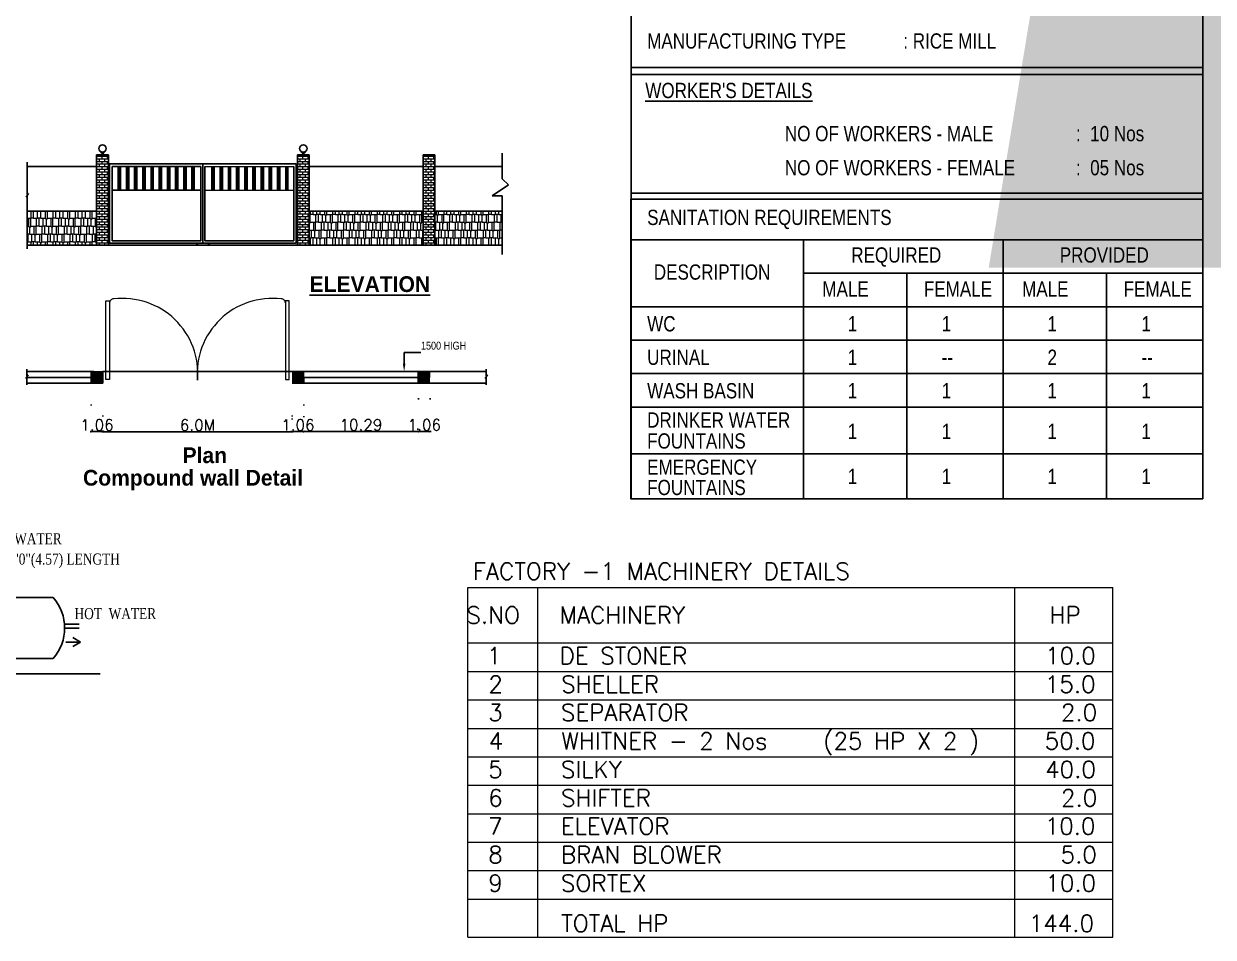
# Model space of a CAD drawing. Header units: metres. Extents: x 45752 to 165956, y -20087 to -17423.
# Drawn here: x 165654.2 to 165761.4, y -17647.5 to -17565.2 of the extents above; entities that cross this region are included whole.
import ezdxf

# ---------------------------------------------------------------- set-up
doc = ezdxf.new("R2010")
doc.units = ezdxf.units.M
doc.header["$MEASUREMENT"] = 0
doc.linetypes.add('DOT2', pattern=[0.125, 0, -0.125])
doc.layers.get('0').update_dxf_attribs({"linetype": 'CONTINUOUS', "lineweight": 30})
doc.layers.get('Defpoints').update_dxf_attribs({"linetype": 'CONTINUOUS'})
for name, color, linetype, lineweight in [('DIM', 8, 'CONTINUOUS', 25), ('DIME', 4, 'CONTINUOUS', 25), ('Dimension', 7, 'CONTINUOUS', 9), ('Doors', 5, 'CONTINUOUS', 15), ('HAT', 8, 'CONTINUOUS', 5), ('WALL', 7, 'CONTINUOUS', 40), ('Walls', 1, 'CONTINUOUS', 30), ('Y', 2, 'CONTINUOUS', 18)]:
    doc.layers.add(name, color=color, linetype=linetype, lineweight=lineweight)
for name, color, linetype in [('L4', 7, 'CONTINUOUS'), ('Text', 4, 'CONTINUOUS'), ('txt', 2, 'CONTINUOUS')]:
    doc.layers.add(name, color=color, linetype=linetype)
doc.styles.add('rd', font='ARIALN.TTF')
doc.styles.add('ROMANTIC', font='romantic.ttf', dxfattribs={"width": 0.8})
doc.styles.add('RS', font='romans.shx')
doc.styles.add('RT', font='romab___.ttf')
doc.styles.get("Standard").update_dxf_attribs({"font": 'romans.shx'})
doc.styles.add('style1', font='romant.shx', dxfattribs={"width": 0.85})
doc.styles.add('style2', font='arial.ttf')
doc.dimstyles.new('CORP', dxfattribs={"dimtxt": 10, "dimasz": 4, "dimexe": 4.5, "dimexo": 16, "dimgap": 2, "dimtad": 1, "dimdec": 1, "dimzin": 3, "dimdsep": 46, "dimlunit": 4, "dimtxsty": 'RS', "dimblk": 'OBLIQUE', "dimcen": 0, "dimdle": 2.5, "dimclrd": 21, "dimclre": 21, "dimclrt": 3, "dimadec": 0, "dimazin": 0, "dimtfac": 0.75, "dimtdec": 1, "dimtmove": 2, "dimatfit": 3, "dimfxl": 0, "dimtolj": 1, "dimtzin": 0, "dimarcsym": 0})
doc.dimstyles.new('main dim', dxfattribs={"dimtxt": 0.15, "dimasz": 0.12, "dimexe": 0.1, "dimexo": 0.1, "dimgap": 0.05, "dimtad": 1, "dimzin": 3, "dimdsep": 46, "dimtxsty": 'style1', "dimblk": 'OBLIQUE', "dimcen": 0.125, "dimclrd": 8, "dimclre": 8, "dimclrt": 7, "dimadec": 0, "dimazin": 0, "dimtfac": 0.8, "dimtix": 1, "dimtofl": 0, "dimtmove": 2, "dimatfit": 0, "dimfxl": 0, "dimtolj": 1, "dimtzin": 0, "dimarcsym": 0})
doc.dimstyles.new('my1', dxfattribs={"dimtxt": 0.3, "dimasz": 0.1, "dimexe": 0.12, "dimexo": 0.5, "dimgap": 0.1, "dimtad": 1, "dimtoh": 1, "dimzin": 3, "dimdsep": 46, "dimtxsty": 'RS', "dimblk": 'OBLIQUE', "dimcen": 0.09, "dimdle": 0.1, "dimclrd": 8, "dimclre": 8, "dimclrt": 4, "dimadec": 0, "dimazin": 0, "dimtfac": 1, "dimtofl": 0, "dimtmove": 0, "dimatfit": 3, "dimldrblk": 'OBLIQUE', "dimfxl": 0, "dimtolj": 1, "dimtzin": 0, "dimarcsym": 0})
pattern_1 = [(50, (-379.0064, -621.69866), (0.24708799, -0.0216174), [0.02583665, -0.28420313]), (355, (-379.0064, -621.69866), (-0.04779826, 0.25912165), [0.02066932, -0.227362505]), (100.4514, (-378.98582, -621.70046), (0.19928991, 0.23750409), [0.02195777, -0.241535495]), (46.1842, (-379.0064, -621.62976), (0.36765242, -0.05701942), [0.03875497, -0.4263047]), (96.6356, (-378.97577, -621.6345), (0.32198069, 0.33557254), [0.03293666, -0.36230319]), (351.1842, (-379.0064, -621.62976), (0.32198043, 0.3355728), [0.03100398, -0.34104376]), (21, (-378.97196, -621.64698), (0.2056277, -0.138697636), [0.02583665, -0.28420313]), (326, (-378.97196, -621.64698), (0.08381937, 0.24980596), [0.02066932, -0.227362505]), (71.4514, (-378.95482, -621.65854), (0.289447154, 0.11110809), [0.02195777, -0.241535495]), (37.5, (-379.00641, -621.69866), (0.004188932, 0.114678152), [0, -0.224606596, 0, -0.230807392, 0, -0.228223727]), (7.5, (-379.00641, -621.69866), (0.090624468, 0.135870356), [0, -0.131594662, 0, -0.219439266, 0, -0.086983383]), (327.5, (-379.08323, -621.69866), (0.183895767, -0.007769897), [0, -0.08612216, 0, -0.268701142, 0, -0.356545747]), (317.5, (-379.11768, -621.69866), (0.200901013, 0.03448503), [0, -0.11195881, 0, -0.178445118, 0, -0.253199153])]

# ---------------------------------------------------------------- blocks, each defined once
blk = doc.blocks.new('A')
at = {"layer": 'Y'}
blk.add_circle((-0.07, -0.04), 0.467, dxfattribs=at)
blk = doc.blocks.new('_Oblique')
at = {"color": 0, "linetype": 'ByBlock', "lineweight": -2}
blk.add_line((-0.5, -0.5), (0.5, 0.5), dxfattribs=at)
blk = doc.blocks.new('*D45')
at = {"layer": 'Defpoints', "color": 0, "ltscale": 25}
for p in [(165678.38, -17600.3), (165661.34, -17601.99), (165678.38, -17601.99)]:
    blk.add_point(p, dxfattribs=at)
at = {"layer": 'L4', "color": 8, "linetype": 'DOT2', "lineweight": -2, "ltscale": 25}
for p, q in [((165678.38, -17600.8), (165678.38, -17602.11)), ((165661.34, -17601.99), (165661.34, -17601.87))]:
    blk.add_line(p, q, dxfattribs=at)
at = {"layer": 'L4', "color": 8, "lineweight": -2, "ltscale": 25}
blk.add_line((165661.24, -17601.99), (165678.48, -17601.99), dxfattribs=at)
at = {"layer": 'L4', "color": 8, "lineweight": -2, "ltscale": 25, "xscale": 0.1, "yscale": 0.1, "zscale": 0.1, "rotation": 180}
blk.add_blockref('_Oblique', (165661.34, -17601.99), dxfattribs=at)
at = {"layer": 'L4', "color": 8, "lineweight": -2, "ltscale": 25, "xscale": 0.1, "yscale": 0.1, "zscale": 0.1}
blk.add_blockref('_Oblique', (165678.38, -17601.99), dxfattribs=at)
at = {"layer": 'L4', "color": 4, "ltscale": 25, "insert": (165669.86, -17601.39), "char_height": 1, "attachment_point": 5, "style": 'RS'}
blk.add_mtext('\\A1;6.0M', dxfattribs=at)
blk = doc.blocks.new('*D46')
at = {"layer": 'Defpoints', "color": 0, "ltscale": 25}
for p in [(165660.28, -17599.03), (165661.34, -17600.03), (165660.28, -17601.98)]:
    blk.add_point(p, dxfattribs=at)
at = {"layer": 'L4', "color": 8, "linetype": 'DOT2', "lineweight": -2, "ltscale": 25}
for p, q in [((165660.28, -17599.53), (165660.28, -17602.1)), ((165661.34, -17600.53), (165661.34, -17602.1))]:
    blk.add_line(p, q, dxfattribs=at)
at = {"layer": 'L4', "color": 8, "lineweight": -2, "ltscale": 25}
blk.add_line((165661.44, -17601.98), (165660.18, -17601.98), dxfattribs=at)
at = {"layer": 'L4', "color": 8, "lineweight": -2, "ltscale": 25, "xscale": 0.1, "yscale": 0.1, "zscale": 0.1, "rotation": 180}
blk.add_blockref('_Oblique', (165660.28, -17601.98), dxfattribs=at)
at = {"layer": 'L4', "color": 8, "lineweight": -2, "ltscale": 25, "xscale": 0.1, "yscale": 0.1, "zscale": 0.1}
blk.add_blockref('_Oblique', (165661.34, -17601.98), dxfattribs=at)
at = {"layer": 'L4', "color": 4, "ltscale": 25, "insert": (165660.81, -17601.38), "char_height": 1, "attachment_point": 5, "style": 'RS'}
blk.add_mtext('\\A1;1.06', dxfattribs=at)
blk = doc.blocks.new('*D47')
at = {"layer": 'Defpoints', "color": 0, "ltscale": 25}
for p in [(165679.44, -17599.03), (165678.38, -17600.03), (165679.44, -17601.98)]:
    blk.add_point(p, dxfattribs=at)
at = {"layer": 'L4', "color": 8, "linetype": 'DOT2', "lineweight": -2, "ltscale": 25}
for p, q in [((165679.44, -17599.53), (165679.44, -17602.1)), ((165678.38, -17600.53), (165678.38, -17602.1))]:
    blk.add_line(p, q, dxfattribs=at)
at = {"layer": 'L4', "color": 8, "lineweight": -2, "ltscale": 25}
blk.add_line((165678.28, -17601.98), (165679.54, -17601.98), dxfattribs=at)
at = {"layer": 'L4', "color": 8, "lineweight": -2, "ltscale": 25, "xscale": 0.1, "yscale": 0.1, "zscale": 0.1, "rotation": 180}
blk.add_blockref('_Oblique', (165678.38, -17601.98), dxfattribs=at)
at = {"layer": 'L4', "color": 8, "lineweight": -2, "ltscale": 25, "xscale": 0.1, "yscale": 0.1, "zscale": 0.1}
blk.add_blockref('_Oblique', (165679.44, -17601.98), dxfattribs=at)
at = {"layer": 'L4', "color": 4, "ltscale": 25, "insert": (165678.91, -17601.38), "char_height": 1, "attachment_point": 5, "style": 'RS'}
blk.add_mtext('\\A1;1.06', dxfattribs=at)
blk = doc.blocks.new('*D48')
at = {"layer": 'Defpoints', "color": 0, "ltscale": 25}
for p in [(165679.44, -17600.08), (165689.73, -17601.21), (165689.73, -17601.97)]:
    blk.add_point(p, dxfattribs=at)
at = {"layer": 'L4', "color": 8, "linetype": 'DOT2', "lineweight": -2, "ltscale": 25}
for p, q in [((165679.44, -17600.58), (165679.44, -17602.09)), ((165689.73, -17601.71), (165689.73, -17602.09))]:
    blk.add_line(p, q, dxfattribs=at)
at = {"layer": 'L4', "color": 8, "lineweight": -2, "ltscale": 25}
blk.add_line((165679.34, -17601.97), (165689.83, -17601.97), dxfattribs=at)
at = {"layer": 'L4', "color": 8, "lineweight": -2, "ltscale": 25, "xscale": 0.1, "yscale": 0.1, "zscale": 0.1, "rotation": 180}
blk.add_blockref('_Oblique', (165679.44, -17601.97), dxfattribs=at)
at = {"layer": 'L4', "color": 8, "lineweight": -2, "ltscale": 25, "xscale": 0.1, "yscale": 0.1, "zscale": 0.1}
blk.add_blockref('_Oblique', (165689.73, -17601.97), dxfattribs=at)
at = {"layer": 'L4', "color": 4, "ltscale": 25, "insert": (165684.59, -17601.37), "char_height": 1, "attachment_point": 5, "style": 'RS'}
blk.add_mtext('\\A1;10.29', dxfattribs=at)
blk = doc.blocks.new('*D49')
at = {"layer": 'Defpoints', "color": 0, "ltscale": 25}
for p in [(165690.83, -17597.14), (165689.77, -17598.14), (165690.83, -17601.97)]:
    blk.add_point(p, dxfattribs=at)
at = {"layer": 'L4', "color": 8, "linetype": 'DOT2', "lineweight": -2, "ltscale": 25}
for p, q in [((165689.77, -17598.97), (165689.77, -17602.09)), ((165690.83, -17598.97), (165690.83, -17602.09))]:
    blk.add_line(p, q, dxfattribs=at)
at = {"layer": 'L4', "color": 8, "lineweight": -2, "ltscale": 25}
blk.add_line((165689.67, -17601.97), (165690.93, -17601.97), dxfattribs=at)
at = {"layer": 'L4', "color": 8, "lineweight": -2, "ltscale": 25, "xscale": 0.1, "yscale": 0.1, "zscale": 0.1, "rotation": 180}
blk.add_blockref('_Oblique', (165689.77, -17601.97), dxfattribs=at)
at = {"layer": 'L4', "color": 8, "lineweight": -2, "ltscale": 25, "xscale": 0.1, "yscale": 0.1, "zscale": 0.1}
blk.add_blockref('_Oblique', (165690.83, -17601.97), dxfattribs=at)
at = {"layer": 'L4', "color": 4, "ltscale": 25, "insert": (165690.3, -17601.37), "char_height": 1, "attachment_point": 5, "style": 'RS'}
blk.add_mtext('\\A1;1.06', dxfattribs=at)
blk = doc.blocks.new('*D23')
at = {"layer": 'Defpoints', "color": 0, "ltscale": 7}
for p in [(3152.491, -232.903), (3152.491, -232.903), (3152.491, -234.763)]:
    blk.add_point(p, dxfattribs=at)
at = {"layer": 'DIM', "color": 8, "linetype": 'ByBlock', "lineweight": -2, "ltscale": 7}
for p, q in [((3152.491, -232.903), (3152.391, -232.903)), ((3152.491, -232.903), (3152.491, -233.407)), ((3152.491, -234.763), (3152.491, -234.259)), ((3152.491, -234.763), (3152.391, -234.763))]:
    blk.add_line(p, q, dxfattribs=at)
at = {"layer": 'DIM', "color": 8, "lineweight": -2, "ltscale": 7, "xscale": 0.12, "yscale": 0.12, "zscale": 0.12}
for p, rotation in [((3152.491, -232.903), 90), ((3152.491, -234.763), 270)]:
    blk.add_blockref('_Oblique', p, dxfattribs=dict(at, rotation=rotation))
at = {"layer": 'DIM', "color": 7, "ltscale": 7, "char_height": 0.21, "attachment_point": 5, "rotation": 90, "style": 'style1'}
for s, insert in [('\\A1;[6\'-1"]', (3152.677, -233.833)), ('\\A1;1.86', (3152.334, -233.833))]:
    blk.add_mtext(s, dxfattribs=dict(at, insert=insert))
blk = doc.blocks.new('*D24')
at = {"layer": 'Defpoints', "color": 0, "ltscale": 7}
for p in [(3153.888, -232.903), (3154.284, -232.903), (3154.284, -233.109)]:
    blk.add_point(p, dxfattribs=at)
at = {"layer": 'DIM', "color": 8, "linetype": 'ByBlock', "lineweight": -2, "ltscale": 7}
for p, q in [((3154.184, -232.903), (3153.788, -232.903)), ((3153.888, -233.109), (3153.888, -232.903)), ((3154.184, -233.109), (3153.788, -233.109))]:
    blk.add_line(p, q, dxfattribs=at)
at = {"layer": 'DIM', "color": 8, "lineweight": -2, "ltscale": 7, "xscale": 0.12, "yscale": 0.12, "zscale": 0.12}
for p, rotation in [((3153.888, -232.903), 90), ((3153.888, -233.109), 270)]:
    blk.add_blockref('_Oblique', p, dxfattribs=dict(at, rotation=rotation))
at = {"layer": 'DIM', "color": 7, "ltscale": 7, "insert": (3153.888, -233.019), "char_height": 0.21, "attachment_point": 5, "rotation": 90, "style": 'style1'}
blk.add_mtext('\\A1;0.21\\P [8"]', dxfattribs=at)
blk = doc.blocks.new('solar')
h = blk.add_hatch()
h.set_pattern_fill('AR-CONC', color=256, scale=0.034449, style=0)
h.set_pattern_definition(pattern_1)
h.paths.add_polyline_path([(-10.283, 2.222), (-13.383, 2.222), (-13.383, 2.015), (-10.283, 2.015)])
h.paths.add_polyline_path([(-11.486, 4.186), (-13.383, 4.186), (-13.383, 4.082), (-13.073, 4.082), (-11.437, 4.082)])
h.paths.add_polyline_path([(-10.544, 4.186), (-10.94, 4.186), (-10.989, 4.082), (-10.593, 4.082)])
h.paths.add_polyline_path([(-12.85, 3.705), (-12.85, 5.286), (-11.781, 5.286), (-11.781, 3.705)], flags=9)
h = blk.add_hatch()
h.set_pattern_fill('AR-CONC', color=256, scale=0.034449, style=0)
h.set_pattern_definition(pattern_1)
h.paths.add_polyline_path([(-11.486, 4.186), (-13.383, 4.186), (-13.383, 4.082), (-13.073, 4.082), (-11.437, 4.082)])
h.paths.add_polyline_path([(-10.283, 4.186), (-10.94, 4.186), (-10.989, 4.082), (-10.593, 4.082), (-10.283, 4.082)])
h = blk.add_hatch()
h.set_pattern_fill('DASH', color=256, scale=0.688977, style=0)
h.set_pattern_definition([(0, (-379.00641, -621.69866), (0.086122161, 0.086122161), [0.08612216, -0.08612216])])
h.paths.add_polyline_path([(-13.073, 3.875), (-13.073, 2.222), (-10.593, 2.222), (-10.593, 3.875)])
for p, q in [((-13.073, 3.996), (-13.711, 3.996)), ((-13.073, 3.927), (-13.711, 3.927)), ((-13.383, 3.996), (-13.383, 4.186)), ((-13.383, 4.186), (-10.283, 4.186)), ((-13.383, 4.082), (-13.073, 4.082)), ((-13.383, 2.015), (-13.383, 3.927)), ((-13.073, 4.082), (-13.073, 3.996)), ((-13.073, 4.082), (-10.593, 4.082)), ((-13.073, 3.927), (-13.073, 2.222)), ((-13.073, 3.875), (-10.593, 3.875)), ((-11.437, 4.082), (-11.486, 4.186)), ((-10.989, 4.082), (-10.94, 4.186)), ((-10.593, 2.394), (-10.593, 4.082)), ((-10.593, 4.082), (-10.283, 4.082)), ((-10.593, 3.944), (-9.956, 3.944)), ((-10.593, 3.875), (-9.956, 3.875)), ((-10.283, 4.186), (-10.283, 2.394)), ((-14.141, 3.617), (-13.745, 3.617)), ((-13.745, 3.617), (-13.952, 3.738)), ((-13.745, 3.617), (-13.952, 3.497)), ((-9.921, 3.617), (-9.525, 3.617)), ((-9.525, 3.617), (-9.732, 3.738)), ((-9.525, 3.617), (-9.732, 3.497)), ((-4.375, 2.067), (-4.375, 2.773)), ((-10.593, 2.394), (-9.801, 2.394)), ((-10.593, 2.222), (-10.593, 2.325)), ((-10.593, 2.222), (-10.593, 2.325)), ((-10.593, 2.325), (-9.87, 2.325)), ((-10.283, 2.325), (-10.283, 2.015)), ((-9.87, 2.325), (-9.87, 1.171)), ((-9.801, 2.394), (-9.801, 1.24)), ((-13.073, 2.222), (-13.792, 1.551)), ((-13.383, 2.222), (-10.283, 2.222)), ((-10.283, 2.015), (-13.383, 2.015)), ((-7.475, 2.067), (-1.275, 2.067)), ((-10.076, 1.567), (-9.594, 1.74)), ((-10.076, 1.499), (-9.594, 1.671)), ((-8.509, 1.585), (-8.716, 1.705)), ((-8.905, 1.585), (-8.509, 1.585)), ((-8.509, 1.585), (-8.716, 1.464)), ((-0.947, 1.344), (-0.568, 1.344)), ((-9.87, 1.171), (-7.475, 1.171)), ((-9.801, 1.24), (-7.475, 1.24)), ((-0.947, 1.24), (-0.568, 1.24)), ((-0.534, 0.861), (-0.741, 0.982)), ((-0.93, 0.861), (-0.534, 0.861)), ((-0.534, 0.861), (-0.741, 0.741)), ((-1.275, 0.413), (-7.475, 0.413)), ((-6.235, 0.413), (-6.235, 0.276)), ((-6.235, 0.413), (-6.235, 0.103)), ((-6.132, 0.103), (-6.132, 0.413)), ((0, 0), (-8.939, 0)), ((-6.235, 0.103), (-6.304, 0.103)), ((-6.304, 0.103), (-6.304, 0)), ((-6.304, 0), (-6.029, 0)), ((-6.235, 0.103), (-6.029, 0.103)), ((-6.029, 0), (-6.029, 0.103))]:
    blk.add_line(p, q)
for centre, radius, start, end in [((-11.247, 4.372), 0.211, 114.2145, 255.725), ((-13.775, 3.938), 0.286, 11.6682, 112.1868), ((-9.878, 3.933), 0.259, 76.6765, 177.5572), ((-9.942, 2.558), 0.486, 286.9212, 15.3934), ((-6.536, 1.24), 1.252, 138.6575, 221.3425), ((-2.214, 1.24), 1.252, 318.6575, 41.3425)]:
    blk.add_arc(centre, radius, start, end)
at = {"layer": 'DIME', "color": 4, "style": 'ROMANTIC', "width": 0.8}
for s, height, p in [(' INLET PIPE', 0.29999, (-15.455, 4.376)), (' R.C.COVER', 0.3, (-11.287, 4.531)), ('OVERFLOW  PIPE', 0.29999, (-9.875, 4.015)), (' 4\'0"(1.22) DIA HOT WATER', 0.29999, (-5.534, 3.515)), (' STORAGE TANK 15\'0"(4.57) LENGTH', 0.29999, (-5.586, 2.964)), ('DELIVERY  PIPE', 0.29999, (-9.84, 2.826)), ('HOT  WATER ', 0.29999, (-0.694, 1.483)), ('OVER HEAD TANK  ', 0.29999, (-16.547, 1.162)), ('SYSTEM 500 LPD', 0.29999, (-6.697, 1.018)), ('COLD WATER ', 0.29999, (-10.547, 0.707)), ('[HERMITICALLY CLOSED]', 0.29999, (-16.565, 0.633)), ('  5\'0"X5\'0"X4\'0" (   1.52X1.52 X 1.22)', 0.29999, (-17.392, 0.136)), (' INLET PIPE', 0.29999, (-10.374, 0.294)), ('%%USECTION  OF SOLAR', 0.29999, (-8.046, -0.902)), ('%%U WATER HEATER', 0.29999, (-7.995, -1.539))]:
    blk.add_text(s, height=height, dxfattribs=at).set_placement(p)
at = {"layer": 'DIM', "color": 7, "ltscale": 7}
dim = blk.add_linear_dim(base=(-12.229, 4.082), p1=(-11.833, 3.875), p2=(-11.833, 4.082), angle=90, dimstyle='main dim', override={"dimtxt": 0.21, "dimtad": 0, "dimpost": '\\X'}, dxfattribs=at)
dim.commit()
dim.dimension.update_dxf_attribs({"geometry": '*D24', "text_midpoint": (-12.229, 3.966), "dimtype": 128, "insert": (-3166.117, 236.985)})
dim = blk.add_linear_dim(base=(-13.626, 4.082), p1=(-13.626, 2.222), p2=(-13.626, 4.082), angle=90, dimstyle='main dim', override={"dimtxt": 0.21, "dimtad": 0, "dimpost": '\\X'}, dxfattribs=at)
dim.commit()
dim.dimension.update_dxf_attribs({"geometry": '*D23', "text_midpoint": (-13.626, 3.152), "insert": (-3166.117, 236.985)})

msp = doc.modelspace()

# ---------------------------------------------------------------- hatches: boundary and pattern name
at = {"layer": 'HAT'}
h = msp.add_hatch(dxfattribs=at)
h.set_pattern_fill('AR-B816', color=256, scale=0.950463, style=0)
h.set_pattern_definition([(0, (164971.84628, -17794.1021), (0, 0.23658914), []), (90, (164971.84628, -17794.1021), (-0.23658914, 0.23658914), [0.23658914, -0.23658914])])
h.paths.add_polyline_path([(165661.83474, -17577.02911), (165660.77294, -17577.02911), (165660.77294, -17585.16958), (165661.83474, -17585.16958)])
h = msp.add_hatch(dxfattribs=at)
h.set_pattern_fill('AR-B816', color=256, scale=0.950463, style=0)
h.set_pattern_definition([(0, (164989.9425, -17794.1021), (0, 0.23658914), []), (90, (164989.9425, -17794.1021), (-0.23658914, 0.23658914), [0.23658914, -0.23658914])])
h.paths.add_polyline_path([(165679.93096, -17577.02911), (165678.86916, -17577.02911), (165678.86916, -17585.16958), (165679.93096, -17585.16958)])
h = msp.add_hatch(dxfattribs=at)
h.set_pattern_fill('AR-B816', color=256, scale=0.950463, style=0)
h.set_pattern_definition([(0, (165001.26838, -17794.1021), (0, 0.23658914), []), (90, (165001.26838, -17794.1021), (-0.23658914, 0.23658914), [0.23658914, -0.23658914])])
h.paths.add_polyline_path([(165691.25684, -17577.02911), (165690.19504, -17577.02911), (165690.19504, -17585.16958), (165691.25684, -17585.16958)])
h = msp.add_hatch(dxfattribs=at)
h.set_pattern_fill('AR-RSHKE', color=256, scale=1.900925, style=0)
h.set_pattern_definition([(0, (164983.4184, -17761.6169), (1.50825575, 0.7097674), [0.3548837, -0.2957364, 0.414031, -0.17744185, 0.53232556, -0.23658914]), (0, (164983.77326, -17761.58735), (1.50825575, 0.7097674), [0.2957364, -1.1237984, 0.2365891, -0.3548837]), (0, (164984.483, -17761.6613), (1.50825575, 0.7097674), [0.1774419, -1.8335658]), (90, (164983.41837, -17761.61693), (-0.5027519, 0.7097674), [0.6801938, -2.1588759]), (90, (164983.77326, -17761.61693), (-0.5027519, 0.7097674), [0.665407, -2.1736627]), (90, (164984.069, -17761.61693), (-0.5027519, 0.7097674), [0.6210465, -2.2180232]), (90, (164984.483, -17761.6613), (-0.5027519, 0.7097674), [0.6801938, -2.1588759]), (90, (164984.66047, -17761.6613), (-0.5027519, 0.7097674), [0.6801938, -2.1588759]), (90, (164985.1928, -17761.61693), (-0.5027519, 0.7097674), [0.6506201, -2.1884495])])
h.paths.add_polyline_path([(165660.77294, -17582.12574), (165654.58395, -17582.12574), (165654.49024, -17582.12574), (165654.49024, -17585.16958), (165660.77294, -17585.16958)])
h = msp.add_hatch(dxfattribs=at)
h.set_pattern_fill('AR-RSHKE', color=256, scale=1.900925, style=0)
h.set_pattern_definition([(0, (161753.7801, -15639.05506), (1.50825575, 0.70976741), [0.35488371, -0.29573642, 0.41403099, -0.17744185, 0.53232556, -0.23658914]), (0, (161754.13495, -15639.0255), (1.50825575, 0.70976741), [0.29573642, -1.1237984, 0.23658914, -0.3548837]), (0, (161754.8447, -15639.0994), (1.50825575, 0.70976741), [0.17744185, -1.8335658]), (90, (161753.78007, -15639.05506), (-0.50275192, 0.70976741), [0.68019377, -2.15887588]), (90, (161754.13495, -15639.05506), (-0.50275192, 0.70976741), [0.66540695, -2.1736627]), (90, (161754.4307, -15639.05506), (-0.50275192, 0.70976741), [0.6210465, -2.21802316]), (90, (161754.8447, -15639.0994), (-0.50275192, 0.70976741), [0.68019377, -2.15887588]), (90, (161755.02216, -15639.0994), (-0.50275192, 0.70976741), [0.68019377, -2.15887588]), (90, (161755.5545, -15639.05506), (-0.50275192, 0.70976741), [0.65062013, -2.18844952])])
h.paths.add_polyline_path([(165679.93096, -17582.12574), (165679.93096, -17585.16958), (165690.19504, -17585.16958), (165690.19504, -17582.12574)])
h.paths.add_polyline_path([(165691.25684, -17582.12574), (165691.25684, -17585.16958), (165697.28211, -17585.16958), (165697.28211, -17582.12574)])

# ---------------------------------------------------------------- linework, layer by layer
for p, q in [((165654.51505, -17577.69882), (165654.51505, -17580.61184)), ((165660.77294, -17577.02911), (165661.83474, -17577.02911)), ((165660.77294, -17577.02911), (165660.77294, -17585.16958)), ((165661.13974, -17576.80044), (165661.4584, -17576.80044)), ((165661.13974, -17576.82573), (165661.13974, -17576.80044)), ((165661.4584, -17576.82573), (165661.13974, -17576.82573)), ((165661.25768, -17576.82573), (165661.25768, -17577.02911)), ((165661.26289, -17576.82573), (165661.26289, -17577.02911)), ((165661.26744, -17576.82573), (165661.26744, -17577.02911)), ((165661.27427, -17576.82573), (165661.27427, -17577.02911)), ((165661.28109, -17576.82573), (165661.28109, -17577.02911)), ((165661.29247, -17576.82573), (165661.29247, -17577.02911)), ((165661.30384, -17576.82573), (165661.30384, -17577.02911)), ((165661.31522, -17576.82573), (165661.31522, -17577.02911)), ((165661.3266, -17576.82573), (165661.3266, -17577.02911)), ((165661.33342, -17576.82573), (165661.33342, -17577.02911)), ((165661.34025, -17576.82573), (165661.34025, -17577.02911)), ((165661.3448, -17576.82573), (165661.3448, -17577.02911)), ((165661.35001, -17576.82573), (165661.35001, -17577.02911)), ((165661.4584, -17576.80044), (165661.4584, -17576.82573)), ((165661.83474, -17577.02911), (165661.83474, -17585.16958)), ((165661.94464, -17577.86039), (165678.75927, -17577.86039)), ((165661.94464, -17577.86039), (165661.94464, -17585.00673)), ((165670.35195, -17577.86039), (165670.35195, -17585.00673)), ((165678.75927, -17577.86039), (165678.75927, -17585.00673)), ((165678.86916, -17577.02911), (165679.93096, -17577.02911)), ((165678.86916, -17577.02911), (165678.86916, -17585.16958)), ((165679.24551, -17576.80044), (165679.24551, -17576.82573)), ((165679.56417, -17576.80044), (165679.24551, -17576.80044)), ((165679.24551, -17576.82573), (165679.56417, -17576.82573)), ((165679.3539, -17576.82573), (165679.3539, -17577.02911)), ((165679.35911, -17576.82573), (165679.35911, -17577.02911)), ((165679.36366, -17576.82573), (165679.36366, -17577.02911)), ((165679.37049, -17576.82573), (165679.37049, -17577.02911)), ((165679.37731, -17576.82573), (165679.37731, -17577.02911)), ((165679.38869, -17576.82573), (165679.38869, -17577.02911)), ((165679.40006, -17576.82573), (165679.40006, -17577.02911)), ((165679.41144, -17576.82573), (165679.41144, -17577.02911)), ((165679.42281, -17576.82573), (165679.42281, -17577.02911)), ((165679.42964, -17576.82573), (165679.42964, -17577.02911)), ((165679.43646, -17576.82573), (165679.43646, -17577.02911)), ((165679.44101, -17576.82573), (165679.44101, -17577.02911)), ((165679.44623, -17576.82573), (165679.44623, -17577.02911)), ((165679.56417, -17576.82573), (165679.56417, -17576.80044)), ((165679.93096, -17577.02911), (165679.93096, -17585.16958)), ((165690.19504, -17577.02911), (165691.25684, -17577.02911)), ((165690.19504, -17577.02911), (165690.19504, -17585.16958)), ((165691.25684, -17577.02911), (165691.25684, -17585.16958)), ((165697.30229, -17579.18695), (165697.30229, -17576.87264)), ((165654.51505, -17578.09091), (165660.77294, -17578.09091)), ((165662.17547, -17578.09091), (165670.17499, -17578.09091)), ((165662.17547, -17578.09091), (165662.17547, -17584.7759)), ((165670.17499, -17578.09091), (165670.17499, -17584.7759)), ((165670.52892, -17578.09091), (165670.52892, -17584.7759)), ((165678.52844, -17578.09091), (165678.52844, -17584.7759)), ((165679.93096, -17578.09091), (165690.19504, -17578.09091)), ((165691.25684, -17578.09091), (165697.30229, -17578.09091)), ((165697.88291, -17579.74588), (165696.42088, -17580.73079)), ((165697.88291, -17579.74588), (165697.30229, -17579.18695)), ((165654.62082, -17580.52975), (165654.41518, -17580.85046)), ((165654.41518, -17580.85046), (165654.51505, -17580.77038)), ((165654.51505, -17580.61184), (165654.62082, -17580.52975)), ((165654.51505, -17580.77038), (165654.51505, -17585.51247)), ((165662.17547, -17580.21451), (165670.17499, -17580.21451)), ((165696.42088, -17580.73079), (165697.30229, -17580.73079)), ((165697.30229, -17580.73079), (165697.30229, -17586.0247)), ((165654.51505, -17582.12574), (165660.77294, -17582.12574)), ((165654.58395, -17582.12574), (165660.77294, -17582.12574)), ((165679.93096, -17582.12574), (165690.19504, -17582.12574)), ((165679.93096, -17582.12574), (165690.19504, -17582.12574)), ((165679.93096, -17585.16958), (165679.93096, -17582.12574)), ((165690.19504, -17585.16958), (165690.19504, -17582.12574)), ((165691.25684, -17582.12574), (165691.25684, -17585.16958)), ((165691.25684, -17582.12574), (165697.28211, -17582.12574)), ((165691.25684, -17582.12574), (165697.28211, -17582.12574)), ((165654.51505, -17585.16958), (165697.28211, -17585.16958)), ((165661.94464, -17585.00673), (165670.35195, -17585.00673)), ((165662.17547, -17584.7759), (165670.17499, -17584.7759)), ((165669.796, -17585.00673), (165669.796, -17585.16958)), ((165669.85499, -17585.00673), (165669.85499, -17585.16958)), ((165670.35195, -17585.00673), (165678.75927, -17585.00673)), ((165670.52892, -17584.7759), (165678.52844, -17584.7759)), ((165670.8412, -17585.00673), (165670.8412, -17585.16958)), ((165670.90019, -17585.00673), (165670.90019, -17585.16958)), ((165688.4844, -17595.85441), (165688.4844, -17594.83933)), ((165688.4844, -17594.83933), (165689.97557, -17594.83933)), ((165654.58789, -17596.8687), (165654.38225, -17597.18941)), ((165654.38225, -17597.18941), (165654.48212, -17597.10933)), ((165660.28182, -17597.09507), (165654.47822, -17597.09507)), ((165654.48212, -17596.34878), (165654.48212, -17596.95079)), ((165654.48212, -17596.56417), (165660.50861, -17596.56417)), ((165654.48212, -17596.95079), (165654.58789, -17596.8687)), ((165654.48212, -17597.10933), (165654.48212, -17597.76789)), ((165661.34362, -17596.56417), (165678.37804, -17596.56417)), ((165678.37804, -17596.56417), (165695.88478, -17596.56417)), ((165679.43984, -17597.09507), (165689.70392, -17597.09507)), ((165690.76572, -17596.56417), (165695.88478, -17596.56417)), ((165695.99055, -17596.8687), (165695.7849, -17597.18941)), ((165695.7849, -17597.18941), (165695.88478, -17597.10933)), ((165695.88478, -17596.34878), (165695.88478, -17596.95079)), ((165695.88478, -17596.95079), (165695.99055, -17596.8687)), ((165695.88478, -17597.10933), (165695.88478, -17597.76789)), ((165654.48212, -17597.62597), (165660.50861, -17597.62597)), ((165678.37804, -17597.62597), (165695.88478, -17597.62597))]:
    msp.add_line(p, q)
for centre in [(165661.30384, -17576.46638), (165679.40006, -17576.46638)]:
    msp.add_ellipse(centre, major_axis=(0.23693, 0.23693), ratio=1, start_param=5.497787144, end_param=11.780972451)
msp.add_solid([(165688.60269, -17595.85441), (165688.3661, -17595.85441), (165688.4844, -17596.56417)])
at = {"layer": 'Dimension', "color": 3, "lineweight": 0}
for p, q in [((165694.2252, -17647.54034), (165694.2252, -17616.03874)), ((165694.2252, -17616.03874), (165752.33204, -17616.03874)), ((165700.52162, -17647.54034), (165700.52162, -17616.03874)), ((165743.51345, -17647.54034), (165743.51345, -17616.03874)), ((165752.33204, -17647.54034), (165752.33204, -17616.03874)), ((165694.2252, -17621.02585), (165752.33204, -17621.02585)), ((165694.2252, -17623.5896), (165752.33204, -17623.5896)), ((165694.2252, -17626.15335), (165752.33204, -17626.15335)), ((165694.2252, -17628.71711), (165752.33204, -17628.71711)), ((165694.2252, -17631.28086), (165752.33204, -17631.28086)), ((165694.2252, -17633.84461), (165752.33204, -17633.84461)), ((165694.2252, -17636.40837), (165752.33204, -17636.40837)), ((165694.2252, -17638.97212), (165752.33204, -17638.97212)), ((165694.2252, -17641.53588), (165752.33204, -17641.53588)), ((165694.2252, -17644.09963), (165752.33204, -17644.09963)), ((165694.2252, -17647.54034), (165752.33204, -17647.54034))]:
    msp.add_line(p, q, dxfattribs=at)
at = {"layer": 'HAT'}
for p, q in [((165662.69079, -17578.09091), (165662.69079, -17580.21451)), ((165662.80877, -17578.09091), (165662.80877, -17580.21451)), ((165662.92675, -17578.09091), (165662.92675, -17580.21451)), ((165663.4288, -17578.09091), (165663.4288, -17580.21451)), ((165663.54678, -17578.09091), (165663.54678, -17580.21451)), ((165663.66476, -17578.09091), (165663.66476, -17580.21451)), ((165664.16681, -17578.09091), (165664.16681, -17580.21451)), ((165664.28479, -17578.09091), (165664.28479, -17580.21451)), ((165664.40277, -17578.09091), (165664.40277, -17580.21451)), ((165664.90482, -17578.09091), (165664.90482, -17580.21451)), ((165665.0228, -17578.09091), (165665.0228, -17580.21451)), ((165665.14078, -17578.09091), (165665.14078, -17580.21451)), ((165665.64283, -17578.09091), (165665.64283, -17580.21451)), ((165665.76081, -17578.09091), (165665.76081, -17580.21451)), ((165665.87879, -17578.09091), (165665.87879, -17580.21451)), ((165666.38084, -17578.09091), (165666.38084, -17580.21451)), ((165666.49882, -17578.09091), (165666.49882, -17580.21451)), ((165666.6168, -17578.09091), (165666.6168, -17580.21451)), ((165667.11885, -17578.09091), (165667.11885, -17580.21451)), ((165667.23683, -17578.09091), (165667.23683, -17580.21451)), ((165667.35481, -17578.09091), (165667.35481, -17580.21451)), ((165667.85686, -17578.09091), (165667.85686, -17580.21451)), ((165667.97484, -17578.09091), (165667.97484, -17580.21451)), ((165668.09281, -17578.09091), (165668.09281, -17580.21451)), ((165668.59487, -17578.09091), (165668.59487, -17580.21451)), ((165668.71285, -17578.09091), (165668.71285, -17580.21451)), ((165668.83082, -17578.09091), (165668.83082, -17580.21451)), ((165669.33288, -17578.09091), (165669.33288, -17580.21451)), ((165669.45086, -17578.09091), (165669.45086, -17580.21451)), ((165669.56883, -17578.09091), (165669.56883, -17580.21451)), ((165670.52892, -17578.09091), (165678.52844, -17578.09091)), ((165671.13507, -17578.09091), (165671.13507, -17580.21451)), ((165671.25305, -17578.09091), (165671.25305, -17580.21451)), ((165671.37103, -17578.09091), (165671.37103, -17580.21451)), ((165671.87308, -17578.09091), (165671.87308, -17580.21451)), ((165671.99106, -17578.09091), (165671.99106, -17580.21451)), ((165672.10904, -17578.09091), (165672.10904, -17580.21451)), ((165672.61109, -17578.09091), (165672.61109, -17580.21451)), ((165672.72907, -17578.09091), (165672.72907, -17580.21451)), ((165672.84705, -17578.09091), (165672.84705, -17580.21451)), ((165673.3491, -17578.09091), (165673.3491, -17580.21451)), ((165673.46708, -17578.09091), (165673.46708, -17580.21451)), ((165673.58506, -17578.09091), (165673.58506, -17580.21451)), ((165674.08711, -17578.09091), (165674.08711, -17580.21451)), ((165674.20509, -17578.09091), (165674.20509, -17580.21451)), ((165674.32307, -17578.09091), (165674.32307, -17580.21451)), ((165674.82512, -17578.09091), (165674.82512, -17580.21451)), ((165674.9431, -17578.09091), (165674.9431, -17580.21451)), ((165675.06108, -17578.09091), (165675.06108, -17580.21451)), ((165675.56313, -17578.09091), (165675.56313, -17580.21451)), ((165675.68111, -17578.09091), (165675.68111, -17580.21451)), ((165675.79909, -17578.09091), (165675.79909, -17580.21451)), ((165676.30114, -17578.09091), (165676.30114, -17580.21451)), ((165676.41912, -17578.09091), (165676.41912, -17580.21451)), ((165676.5371, -17578.09091), (165676.5371, -17580.21451)), ((165677.03915, -17578.09091), (165677.03915, -17580.21451)), ((165677.15713, -17578.09091), (165677.15713, -17580.21451)), ((165677.27511, -17578.09091), (165677.27511, -17580.21451)), ((165677.77716, -17578.09091), (165677.77716, -17580.21451)), ((165677.89514, -17578.09091), (165677.89514, -17580.21451)), ((165678.01312, -17578.09091), (165678.01312, -17580.21451)), ((165670.52892, -17580.21451), (165678.52844, -17580.21451)), ((165660.28182, -17597.09507), (165660.28182, -17597.62597)), ((165661.34362, -17596.56417), (165661.34362, -17597.62597)), ((165679.43984, -17597.09507), (165679.43984, -17597.62597)), ((165689.70392, -17596.56417), (165689.70392, -17597.09507)), ((165689.70392, -17596.56417), (165689.70392, -17597.62597)), ((165690.76572, -17596.56417), (165689.70392, -17596.56417)), ((165689.70392, -17597.09507), (165690.76572, -17597.09507)), ((165690.76572, -17596.56417), (165690.76572, -17597.09507)), ((165690.76572, -17597.62597), (165690.76572, -17596.56417)), ((165660.28182, -17597.62597), (165661.34362, -17597.62597)), ((165678.37804, -17597.62597), (165679.43984, -17597.62597)), ((165679.43984, -17597.62597), (165678.37804, -17597.62597)), ((165689.70392, -17597.62597), (165690.76572, -17597.62597))]:
    msp.add_line(p, q, dxfattribs=at)
at = {"layer": 'HAT', "linetype": 'Continuous'}
for p, q in [((165661.58817, -17590.19527), (165661.94211, -17590.19527)), ((165661.58817, -17597.27394), (165661.58817, -17590.19527)), ((165661.94211, -17590.19527), (165661.94211, -17597.27394)), ((165678.13349, -17590.19527), (165677.77956, -17590.19527)), ((165677.77956, -17590.19527), (165677.77956, -17597.27394)), ((165678.13349, -17597.27394), (165678.13349, -17590.19527)), ((165660.28182, -17597.62597), (165660.28182, -17596.56417)), ((165660.28182, -17596.56417), (165661.34362, -17596.56417)), ((165679.43984, -17597.62597), (165679.43984, -17596.56417)), ((165661.34362, -17597.62597), (165660.28182, -17597.62597)), ((165661.94211, -17597.27394), (165661.58817, -17597.27394)), ((165677.77956, -17597.27394), (165678.13349, -17597.27394)), ((165678.37804, -17597.62597), (165679.43984, -17597.62597))]:
    msp.add_line(p, q, dxfattribs=at)
for centre, major_axis, start_param, end_param in [((165662.29604, -17590.37567), (-0.25027, 0.25027), -0.827943258, 0.785398163), ((165677.42563, -17590.37567), (0.25027, 0.25027), 5.497787144, 7.111128565)]:
    msp.add_ellipse(centre, major_axis=major_axis, ratio=1, start_param=start_param, end_param=end_param, dxfattribs=at)
at = {"layer": 'HAT'}
for centre, start_param, end_param in [((165663.12657, -17596.73304), 5.409907902, 7.189504922), ((165676.59509, -17596.73304), 0.664476711, 2.444073732)]:
    msp.add_ellipse(centre, major_axis=(4.78029, 4.78029), ratio=1, start_param=start_param, end_param=end_param, dxfattribs=at)
at = {"layer": 'HAT', "linetype": 'Continuous'}
for points in [[(165660.28182, -17596.56417), (165661.34362, -17596.56417), (165660.28182, -17597.62597), (165661.34362, -17597.62597)], [(165679.43984, -17596.56417), (165678.37804, -17596.56417), (165679.43984, -17597.62597), (165678.37804, -17597.62597)]]:
    msp.add_solid(points, dxfattribs=at)
at = {"layer": 'HAT'}
msp.add_solid([(165689.70392, -17596.56417), (165690.76572, -17596.56417), (165689.70392, -17597.62597), (165690.76572, -17597.62597)], dxfattribs=at)
at = {"layer": 'txt'}
for p, q in [((165708.94048, -17558.47871), (165708.94048, -17569.16081)), ((165708.94048, -17569.16081), (165760.47909, -17569.16081)), ((165708.90609, -17569.80425), (165760.4447, -17569.80425)), ((165760.4447, -17569.80425), (165708.90609, -17569.80425)), ((165708.90525, -17581.02593), (165760.46483, -17581.02593)), ((165708.90525, -17581.02593), (165708.90525, -17608.03604)), ((165708.90609, -17580.48635), (165760.4447, -17580.48635)), ((165760.46483, -17581.02593), (165760.46483, -17608.03604)), ((165708.90525, -17584.68678), (165760.46483, -17584.68678)), ((165724.46246, -17584.68678), (165724.46246, -17608.03604)), ((165742.46364, -17584.68678), (165742.46364, -17608.03604)), ((165724.46246, -17587.7037), (165760.46483, -17587.7037)), ((165733.77507, -17587.7037), (165733.77507, -17608.03604)), ((165742.46364, -17587.7037), (165742.46364, -17608.03604)), ((165751.77626, -17587.7037), (165751.77626, -17608.03604)), ((165708.90525, -17590.72062), (165760.46483, -17590.72062)), ((165708.90525, -17593.73755), (165760.46483, -17593.73755)), ((165708.90525, -17596.75447), (165760.46483, -17596.75447)), ((165708.90525, -17599.77139), (165760.46483, -17599.77139)), ((165708.90525, -17603.97132), (165760.46483, -17603.97132)), ((165708.90525, -17608.03604), (165760.46483, -17608.03604))]:
    msp.add_line(p, q, dxfattribs=at)
msp.add_lwpolyline([(165760.46483, -17608.03604), (165708.94048, -17608.03604), (165708.94048, -17558.47871), (165760.46483, -17558.47871)], close=True, dxfattribs=at)

# ---------------------------------------------------------------- block references
at = {"layer": 'Doors', "xscale": 0.1182945687323809, "yscale": 0.1182945687323809, "zscale": 0.1182945687323809}
msp.add_blockref('A', (165660.63563, -17596.68068), dxfattribs=at)
at = {"layer": 'Walls', "xscale": 3.320134272013092, "yscale": 3.320134272013092, "zscale": 3.320134272013092}
msp.add_blockref('solar', (165661.08455, -17623.80035), dxfattribs=at)

# ---------------------------------------------------------------- texts
at = {"layer": 'Dimension', "color": 3, "lineweight": 0}
for s, height, p in [('FACTORY -1 MACHINERY DETAILS', 1.524096, (165694.6843, -17615.32314)), ('S.NO', 1.524096, (165694.09369, -17619.27241)), ('MACHINERY', 1.524096, (165702.49847, -17619.27241)), ('HP', 1.524096, (165746.64586, -17619.27241)), ('1', 1.5241, (165695.93765, -17622.93905)), ('DE STONER', 1.524096, (165702.49847, -17622.93905)), ('10.0', 1.524096, (165746.24028, -17622.93905)), ('2', 1.5241, (165696.07592, -17625.50624)), ('SHELLER', 1.524096, (165702.63674, -17625.50624)), ('15.0', 1.524096, (165746.21914, -17625.50624)), ('3', 1.5241, (165696.05513, -17628.05264)), ('SEPARATOR', 1.524096, (165702.61595, -17628.05264)), ('2.0', 1.524096, (165747.67193, -17628.05264)), ('4', 1.5241, (165696.10503, -17630.61983)), ('WHITNER - 2 Nos ', 1.524096, (165702.66585, -17630.61983)), ('(25 HP X 2 )', 1.524096, (165726.25868, -17630.61983)), ('50.0', 1.524096, (165746.20767, -17630.61983)), ('5', 1.5241, (165696.05513, -17633.18598)), ('SILKY', 1.524096, (165702.61595, -17633.18598)), ('40.0', 1.524096, (165746.24815, -17633.18598)), ('6', 1.5241, (165696.06241, -17635.75213)), ('SHIFTER', 1.524096, (165702.62323, -17635.75213)), ('2.0', 1.524096, (165747.67494, -17635.75213)), ('7', 1.5241, (165696.04473, -17638.29853)), ('ELEVATOR', 1.524096, (165702.60555, -17638.29853)), ('10.0', 1.524096, (165746.20905, -17638.29853)), ('8', 1.5241, (165696.05513, -17640.86468)), ('BRAN BLOWER', 1.524096, (165702.61595, -17640.86468)), ('5.0', 1.524096, (165747.6388, -17640.86468)), ('9', 1.5241, (165696.05513, -17643.43187)), ('SORTEX', 1.524096, (165702.61595, -17643.43187)), ('10.0', 1.524096, (165746.26209, -17643.43187)), ('TOTAL HP ', 1.524096, (165702.63674, -17647.05438)), ('144.0 ', 1.524096, (165744.77141, -17647.05438))]:
    msp.add_text(s, height=height, dxfattribs=at).set_placement(p)
at = {"layer": 'Text'}
for s, height, style, p in [('%%uELEVATION', 1.4195348, 'RT', (165679.96191, -17589.39655)), ('1500 HIGH', 0.709767, 'rd', (165690.00327, -17594.5856)), ('Plan', 1.419535, 'RT', (165668.51662, -17604.81773)), ('Compound wall Detail', 1.4195348, 'RT', (165659.54434, -17606.84443))]:
    msp.add_text(s, height=height, dxfattribs=dict(at, style=style)).set_placement(p)
at = {"layer": 'txt', "style": 'style2', "width": 0.8}
for s, height, p in [('MANUFACTURING TYPE', 1.3752451, (165710.38349, -17567.46203, -2.63748)), (': RICE MILL', 1.3752451, (165733.46367, -17567.46203, -2.63748)), ("%%UWORKER'S DETAILS", 1.3752451, (165710.21309, -17571.92162, -2.75451)), ('NO OF WORKERS - MALE', 1.3752451, (165722.79086, -17575.80767, -2.63748)), (':  10 Nos', 1.375245, (165749.02179, -17575.80767, -2.63748)), ('NO OF WORKERS - FEMALE', 1.3752451, (165722.79086, -17578.88123, -2.63748)), (':  05 Nos', 1.375245, (165749.02179, -17578.88123, -2.63748)), ('SANITATION REQUIREMENTS', 1.3752451, (165710.38244, -17583.3586, 3.78746)), ('REQUIRED', 1.375245, (165728.77281, -17586.74757)), ('PROVIDED', 1.375245, (165747.56309, -17586.74757)), ('DESCRIPTION', 1.3752451, (165710.98145, -17588.28426)), ('MALE', 1.375245, (165726.16839, -17589.81464)), ('FEMALE', 1.375245, (165735.31699, -17589.81464)), ('MALE ', 1.375245, (165744.16957, -17589.81464)), ('FEMALE', 1.375245, (165753.31817, -17589.81464)), ('WC', 1.375245, (165710.38244, -17592.94767, 3.78746)), ('1', 1.37525, (165728.45583, -17592.94767, 3.78746)), ('1', 1.37525, (165736.92552, -17592.94767, 3.78746)), ('1', 1.37525, (165746.45702, -17592.94767, 3.78746)), ('1', 1.37525, (165754.9267, -17592.94767, 3.78746)), ('URINAL', 1.375245, (165710.38244, -17595.96614, 3.78746)), ('1', 1.37525, (165728.45583, -17595.96614, 3.78746)), ('2', 1.37525, (165746.45702, -17595.96614, 3.78746)), ('--', 1.375245, (165736.92552, -17595.96614, 3.78746)), ('--', 1.375245, (165754.9267, -17595.96614, 3.78746)), ('WASH BASIN', 1.375245, (165710.38244, -17598.98307, 3.78746)), ('1', 1.37525, (165728.45583, -17598.98307, 3.78746)), ('1', 1.37525, (165736.92552, -17598.98307, 3.78746)), ('1', 1.37525, (165746.45702, -17598.98307, 3.78746)), ('1', 1.37525, (165754.9267, -17598.98307, 3.78746)), ('DRINKER WATER ', 1.3752451, (165710.38244, -17601.61535, 3.78746)), ('1', 1.37525, (165728.45583, -17602.6402, 3.78746)), ('1', 1.37525, (165736.92552, -17602.6402, 3.78746)), ('1', 1.37525, (165746.45702, -17602.6402, 3.78746)), ('1', 1.37525, (165754.9267, -17602.6402, 3.78746)), ('FOUNTAINS', 1.375245, (165710.38244, -17603.50765, 3.78746)), ('EMERGENCY ', 1.375245, (165710.38244, -17605.8697, 3.78746)), ('1', 1.37525, (165728.45583, -17606.70492, 3.78746)), ('1', 1.37525, (165736.92552, -17606.70492, 3.78746)), ('1', 1.37525, (165746.45702, -17606.70492, 3.78746)), ('1', 1.37525, (165754.9267, -17606.70492, 3.78746)), ('FOUNTAINS', 1.375245, (165710.38244, -17607.69885, 3.78746))]:
    msp.add_text(s, height=height, dxfattribs=at).set_placement(p)

# ---------------------------------------------------------------- dimensions: what is measured, and where the dimension line sits
at = {"layer": 'L4', "ltscale": 25}
for base, p1, p2, picture, middle in [((165690.8334, -17601.97406), (165689.7716, -17598.13955), (165690.8334, -17597.13768), '*D49', (165690.3025, -17601.97406)), ((165679.43984, -17601.97945), (165678.37804, -17600.03486), (165679.43984, -17599.033), '*D47', (165678.90894, -17601.97945))]:
    dim = msp.add_linear_dim(base=base, p1=p1, p2=p2, angle=180, dimstyle='my1', override={"dimtxt": 1, "dimpost": '\\X', "dimfxl": 3, "dimfxlon": 1, "dimarcsym": 1}, dxfattribs=at)
    dim.commit()
    dim.dimension.update_dxf_attribs({"geometry": picture, "text_midpoint": middle, "dimtype": 160})
dim = msp.add_linear_dim(base=(165660.28182, -17601.97945), p1=(165661.34362, -17600.03486), p2=(165660.28182, -17599.033), dimstyle='my1', override={"dimtxt": 1, "dimpost": '\\X', "dimfxl": 3, "dimfxlon": 1, "dimarcsym": 1}, dxfattribs=at)
dim.commit()
dim.dimension.update_dxf_attribs({"geometry": '*D46', "text_midpoint": (165660.81272, -17601.97945), "dimtype": 160})
dim = msp.add_linear_dim(base=(165678.37804, -17601.99328), p1=(165661.34362, -17601.99328), p2=(165678.37804, -17600.30142), text='6.0M', dimstyle='my1', override={"dimtxt": 1, "dimpost": '\\X', "dimfxl": 3, "dimfxlon": 1, "dimarcsym": 1}, dxfattribs=at)
dim.commit()
dim.dimension.update_dxf_attribs({"geometry": '*D45', "text_midpoint": (165669.86083, -17601.39328)})
dim = msp.add_linear_dim(base=(165689.73147, -17601.96738), p1=(165679.43984, -17600.07745), p2=(165689.73147, -17601.20921), dimstyle='my1', override={"dimtxt": 1, "dimpost": '\\X', "dimfxl": 3, "dimfxlon": 1, "dimarcsym": 1}, dxfattribs=at)
dim.commit()
dim.dimension.update_dxf_attribs({"geometry": '*D48', "text_midpoint": (165684.58566, -17601.36738)})

# ---------------------------------------------------------------- leaders
at = {"layer": 'WALL', "color": 4}
msp.add_leader([(165756.94301, -17491.19648), (165756.94301, -17494.89284)], dimstyle='CORP', override={"dimtxt": 36, "dimasz": 96, "dimexe": 1, "dimexo": 1, "dimgap": 1, "dimtad": 0, "dimzin": 8, "dimclrt": 4}, dxfattribs=at)

doc.saveas('drawing.dxf')
